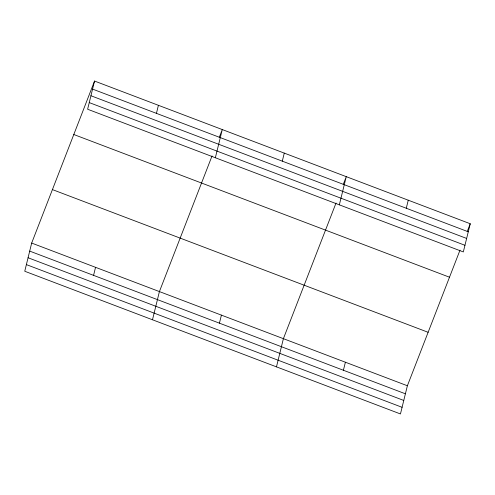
<?xml version="1.0" encoding="UTF-8"?>
<svg xmlns="http://www.w3.org/2000/svg" width="495" height="495" viewBox="0 0 495 495"><rect width="100%" height="100%" fill="white"/><g stroke="black" fill="none" stroke-linecap="round" stroke-linejoin="round"><path stroke-width="0.74" d="M94.545 81.05L87.621 109.24L463.326 251.936L470.25 223.746L94.545 81.05L31.674 243.064L24.75 271.254L400.455 413.95L407.379 385.76L460.016 250.124M93.567 275.369L95.547 267.319M156.439 113.355L158.412 105.305M152.491 319.77L159.415 291.58L212.046 155.944M215.356 157.757L222.286 129.566L219.242 137.406M219.434 323.167L221.407 315.123M282.298 161.16L284.272 153.11M276.476 366.863L283.4 338.667L336.031 203.03M339.341 204.85L346.265 176.653L343.227 184.499M343.412 370.26L345.392 362.216M406.284 208.246L408.257 200.203M467.206 231.586L470.25 223.746M92.565 89.094L468.276 231.79M90.932 95.745L466.643 238.442M89.249 102.595L464.96 245.291M73.798 134.51L449.503 277.212M52.421 189.597L428.125 332.293M31.674 243.064L407.379 385.76M29.7 251.107L405.405 393.803M28.067 257.753L403.772 400.455M26.384 264.608L402.089 407.305"/></g></svg>
